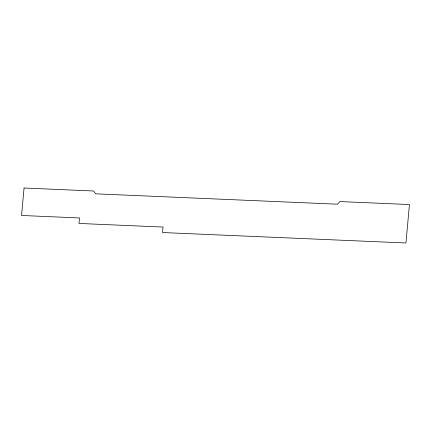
<?xml version="1.0" encoding="UTF-8"?>
<svg xmlns="http://www.w3.org/2000/svg" width="431" height="431" viewBox="0 0 431 431"><rect width="100%" height="100%" fill="white"/><g stroke="black" fill="none" stroke-linecap="round" stroke-linejoin="round"><path stroke-width="0.65" d="M24.055 188.018L21.55 215.473L79.509 217.957L79.008 223.447L163.02 227.051L162.519 232.541L405.943 242.982L409.45 204.547L339.903 201.563L337.484 204.197L95.709 193.826L93.602 191.003L24.055 188.018"/></g></svg>
